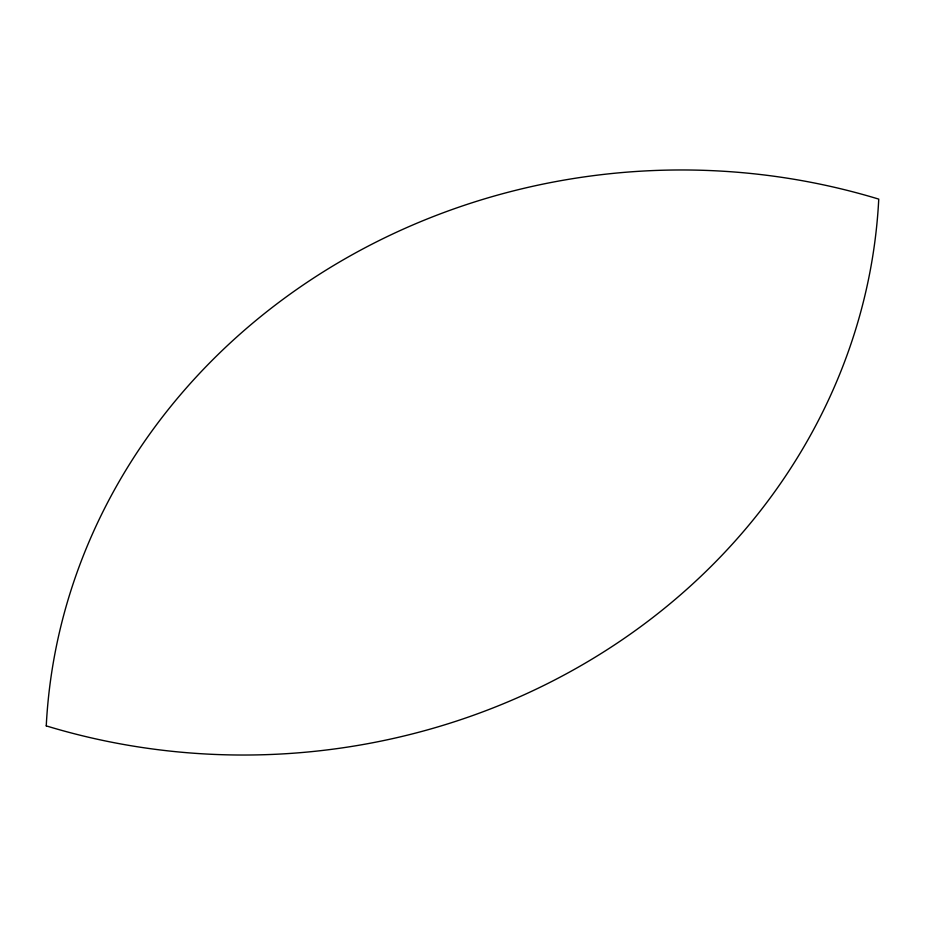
<?xml version="1.0" encoding="UTF-8"?>
<svg xmlns="http://www.w3.org/2000/svg" width="925" height="925" viewBox="0 0 925 925"><rect width="100%" height="100%" fill="white"/><g stroke="black" fill="none" stroke-linecap="round" stroke-linejoin="round"><path stroke-width="1.39" d="M46.25 725.882A629.278 576.206 -3.6 0 0 878.75 199.118A629.278 576.206 -3.6 0 0 46.25 725.882"/></g></svg>
